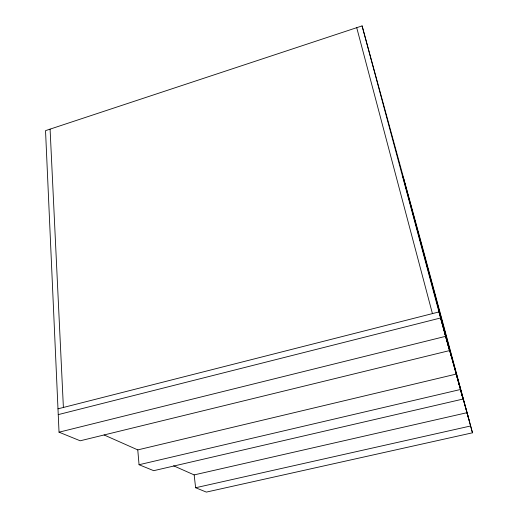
<?xml version="1.0" encoding="UTF-8"?>
<svg xmlns="http://www.w3.org/2000/svg" width="518" height="518" viewBox="0 0 518 518"><rect width="100%" height="100%" fill="white"/><g stroke="black" fill="none" stroke-linecap="round" stroke-linejoin="round"><path stroke-width="0.78" d="M173.608 465.799L194.146 474.909L195.629 487.742L206.352 492.1L472.474 432.802L420.804 241.025L362.088 25.9L45.526 130.64L59.033 432.187L80.199 440.792L449.527 350.595L444.787 332.983M57.984 408.838L438.986 311.933L467.858 415.663M58.243 414.62L440.611 317.968L469.004 419.917M59.033 432.187L445.551 336.35L449.527 350.595M137.769 449.896L456.235 374.08L463.053 399.041L153.691 470.681L139.057 464.73L137.769 449.896L104.124 434.971M139.057 464.73L460.392 389.517L463.053 399.041M194.146 474.909L466.99 412.691L472.474 432.802M195.629 487.742L470.571 425.99M459.803 386.732L403.062 176.891L451.528 356.999M362.088 25.9L445.551 336.35M356.721 27.674L432.426 313.597M50.084 129.131L63.39 407.465"/></g></svg>
